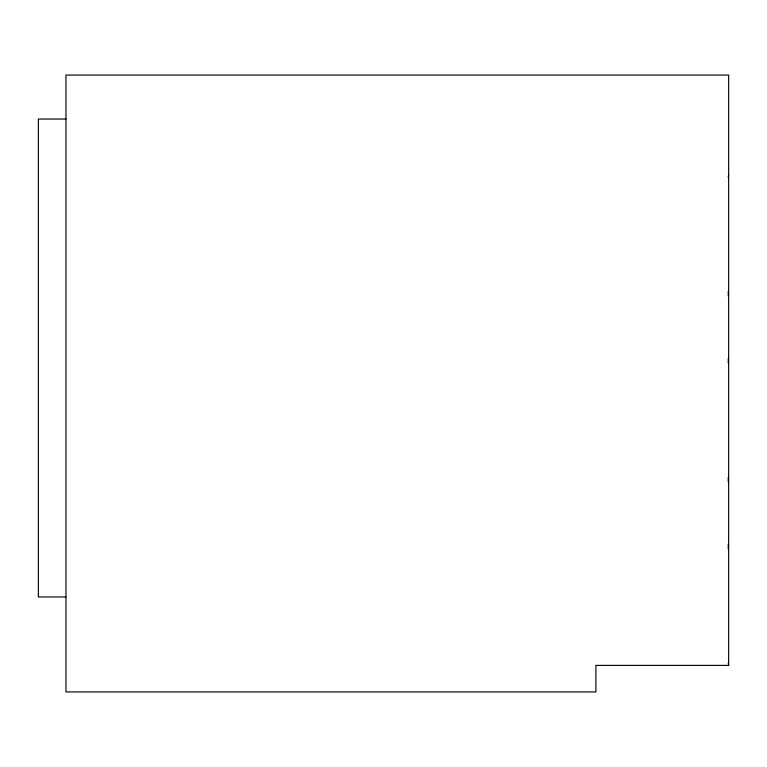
<?xml version="1.0" encoding="UTF-8"?>
<svg xmlns="http://www.w3.org/2000/svg" width="767" height="767" viewBox="0 0 767 767"><rect width="100%" height="100%" fill="white"/><g stroke="black" fill="none" stroke-linecap="round" stroke-linejoin="round"><path stroke-width="1.15" d="M728.276 296.052L728.238 291.374M728.276 481.897L728.238 477.218M728.228 177.119L728.65 174.761M728.228 362.964L728.286 358.304M728.228 548.808L728.286 544.148M65.962 119.048L38.35 119.048L38.35 596.947L65.962 596.947M728.65 665.392L595.901 665.392L595.901 691.939L65.962 691.939L65.962 75.061L728.65 75.061L728.65 665.392L728.238 663.062"/></g></svg>
